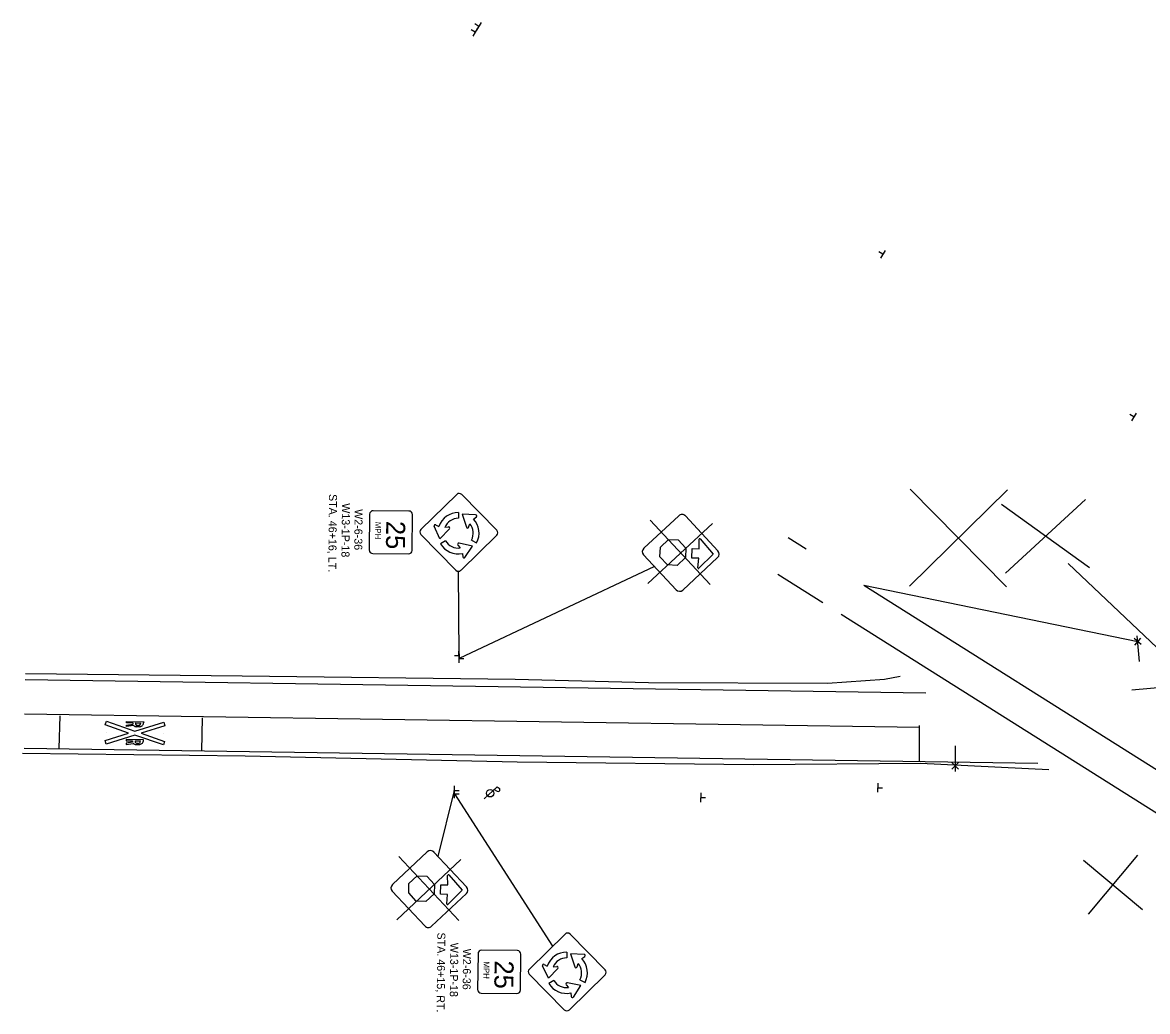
# Model space of a CAD drawing. Extents: x 138941 to 142028, y 334852 to 336890.
# Drawn here: x 140679.2 to 141072.8, y 335387.4 to 335733.5 of the extents above; entities that cross this region are included whole.
import ezdxf

# ---------------------------------------------------------------- set-up
doc = ezdxf.new("R2010")
doc.units = 0
for name, color, linetype in [('_CIVIL_CONSTRUCTION', 7, 'Continuous'), ('PM_P_Channelizing_Line', 7, 'Continuous'), ('PM_P_CL_Pass_Proh_Rt', 7, 'Continuous'), ('PM_P_Edge_Line', 7, 'Continuous'), ('PM_P_Lane_Line', 7, 'Continuous'), ('PM_P_Stop_Line', 7, 'Continuous'), ('PM_P_Transverse_Line', 7, 'Continuous'), ('PM_P_Yield_Line', 7, 'Continuous'), ('SG_P_Mast_Arm', 7, 'Continuous'), ('SH_Named_Boundary', 7, 'Continuous'), ('SN_P_Signs', 7, 'Continuous'), ('SN_P_Text', 7, 'Continuous'), ('SN_X_Public', 7, 'Continuous')]:
    doc.layers.add(name, color=color, linetype=linetype)

msp = doc.modelspace()

# ---------------------------------------------------------------- linework, layer by layer
at = {"layer": '_CIVIL_CONSTRUCTION'}
msp.add_line((141067.32, 335499.91), (141179.36, 335509.95), dxfattribs=at)
at = {"layer": 'PM_P_Channelizing_Line'}
for p, q in [((140800.64, 335561.4), (140800.52, 335548.9)), ((140814.4, 335562.52), (140801.9, 335562.64)), ((140815.52, 335548.76), (140815.64, 335561.26)), ((140831.74, 335562), (140831.73, 335559.98)), ((140837.73, 335561.21), (140832.96, 335561.38)), ((140832.96, 335561.38), (140834.52, 335556.84)), ((140836.93, 335559.72), (140837.98, 335560.47)), ((140836.93, 335559.72), (140836.93, 335559.72)), ((140825.25, 335552.85), (140823.19, 335557.17)), ((140823.74, 335557.71), (140824.88, 335557.14)), ((140828.56, 335556.32), (140825.25, 335552.85)), ((140826.93, 335556.82), (140828.19, 335557.02)), ((140835.29, 335556.84), (140835.71, 335558.06)), ((140827.15, 335552.09), (140825.42, 335551.05)), ((140836.3, 335552.34), (140838.08, 335551.39)), ((140801.76, 335547.64), (140814.26, 335547.52)), ((140831.53, 335550.61), (140832.36, 335549.63)), ((140836.61, 335550.26), (140831.93, 335551.28)), ((140833.14, 335547.72), (140833.25, 335546.43)), ((140834, 335546.26), (140836.61, 335550.26)), ((140831.96, 335510.26), (140831.87, 335513.46)), ((140831.91, 335511.86), (140830.31, 335511.81)), ((140830.28, 335462), (140830.37, 335465.2)), ((140830.33, 335463.6), (140831.93, 335463.55)), ((140838.56, 335407.59), (140838.44, 335395.09)), ((140852.32, 335408.7), (140839.82, 335408.82)), ((140853.44, 335394.94), (140853.56, 335407.44)), ((140869.66, 335408.19), (140869.65, 335406.17)), ((140875.65, 335407.39), (140870.88, 335407.57)), ((140870.88, 335407.57), (140872.44, 335403.03)), ((140874.85, 335405.91), (140875.9, 335406.66)), ((140874.85, 335405.91), (140874.85, 335405.91)), ((140863.17, 335399.03), (140861.11, 335403.35)), ((140861.66, 335403.9), (140862.8, 335403.32)), ((140866.48, 335402.51), (140863.17, 335399.03)), ((140864.85, 335403), (140866.11, 335403.2)), ((140873.21, 335403.03), (140873.63, 335404.24)), ((140865.07, 335398.27), (140863.34, 335397.24)), ((140874.22, 335398.52), (140876, 335397.57)), ((140869.45, 335396.79), (140870.28, 335395.82)), ((140874.53, 335396.45), (140869.85, 335397.46)), ((140871.06, 335393.91), (140871.17, 335392.62)), ((140871.92, 335392.45), (140874.53, 335396.45)), ((140839.68, 335393.82), (140852.17, 335393.71))]:
    msp.add_line(p, q, dxfattribs=at)
for points in [[(140818.6, 335556.07), (140831.1, 335568.33)], [(140832.86, 335568.31), (140845.12, 335555.82)], [(140830.84, 335541.81), (140818.59, 335554.31)], [(140845.1, 335554.05), (140832.61, 335541.8)], [(140856.52, 335402.26), (140869.01, 335414.52)], [(140870.78, 335414.5), (140883.04, 335402.01)], [(140868.76, 335388), (140856.51, 335400.49)], [(140883.02, 335400.24), (140870.53, 335387.98)]]:
    msp.add_lwpolyline(points, dxfattribs=at)
for centre, radius, start, end in [((140831.97, 335567.44), 1.25, 44.4538, 134.4538), ((140801.89, 335561.39), 1.25, 89.4538, 179.4538), ((140814.39, 335561.27), 1.25, 359.4538, 89.4538), ((140831.72, 335554.78), 7.23, 89.7764, 160.9461), ((140831.72, 335554.78), 5.2, 89.9019, 156.9781), ((140831.69, 335554.75), 7.23, 332.2732, 43.4754), ((140837.72, 335560.79), 0.413, 302.6603, 87.9716), ((140819.48, 335555.18), 1.25, 134.4538, 224.4538), ((140823.57, 335557.34), 0.413, 60.131, 205.4423), ((140828.26, 335556.61), 0.413, 316.4068, 99.0354), ((140834.91, 335556.97), 0.413, 198.9361, 341.5647), ((140831.69, 335554.75), 5.2, 332.4007, 39.5074), ((140844.23, 335554.95), 1.25, 314.4538, 44.4538), ((140831.6, 335554.78), 5.2, 211.1924, 278.2972), ((140801.77, 335548.89), 1.25, 179.4538, 269.4538), ((140814.27, 335548.77), 1.25, 269.4538, 359.4538), ((140831.61, 335554.78), 7.23, 211.0956, 282.2652), ((140831.84, 335550.88), 0.413, 77.7259, 220.3545), ((140833.65, 335546.49), 0.413, 181.4501, 326.7613), ((140831.73, 335542.69), 1.25, 224.4538, 314.4538), ((140869.89, 335413.62), 1.25, 44.4538, 134.4538), ((140839.81, 335407.57), 1.25, 89.4538, 179.4538), ((140852.31, 335407.46), 1.25, 359.4538, 89.4538), ((140869.64, 335400.96), 7.23, 89.7764, 160.9461), ((140869.64, 335400.97), 5.2, 89.9019, 156.9781), ((140869.61, 335400.94), 7.23, 332.2732, 43.4754), ((140875.64, 335406.98), 0.413, 302.6603, 87.9716), ((140857.4, 335401.37), 1.25, 134.4538, 224.4538), ((140861.49, 335403.53), 0.413, 60.131, 205.4423), ((140866.18, 335402.79), 0.413, 316.4068, 99.0354), ((140872.83, 335403.16), 0.413, 198.9361, 341.5647), ((140869.61, 335400.93), 5.2, 332.4007, 39.5074), ((140882.15, 335401.13), 1.25, 314.4538, 44.4538), ((140869.52, 335400.97), 5.2, 211.1924, 278.2972), ((140839.69, 335395.08), 1.25, 179.4538, 269.4538), ((140852.19, 335394.96), 1.25, 269.4538, 359.4538), ((140869.53, 335400.97), 7.23, 211.0956, 282.2652), ((140869.76, 335397.06), 0.413, 77.7259, 220.3545), ((140871.57, 335392.68), 0.413, 181.4501, 326.7613), ((140869.65, 335388.88), 1.25, 224.4538, 314.4538)]:
    msp.add_arc(centre, radius, start, end, dxfattribs=at)
at = {"layer": 'PM_P_CL_Pass_Proh_Rt'}
for p, q in [((140838.84, 335732.1), (140837.48, 335732.95)), ((140839.69, 335733.46), (140837.99, 335730.74)), ((140837.55, 335730.06), (140836.19, 335730.91)), ((140838.4, 335731.42), (140836.7, 335728.7)), ((140981.04, 335653.73), (140979.34, 335651.01)), ((140980.19, 335652.37), (140978.83, 335653.22)), ((141068.04, 335595.46), (141066.68, 335596.31)), ((141068.88, 335596.82), (141067.19, 335594.11)), ((140989.51, 335536.22), (141023.78, 335569.95)), ((141023.51, 335535.95), (140989.78, 335570.22)), ((141052.57, 335542.6), (141021.68, 335564.79)), ((141023.12, 335540.83), (141051.13, 335566.56)), ((140919.79, 335536.82), (140898.82, 335559.36)), ((140920.56, 335558.18), (140898.02, 335537.21)), ((140902.36, 335549.85), (140905.22, 335552.57)), ((140905.22, 335552.57), (140908.58, 335552.44)), ((140908.58, 335552.44), (140911.24, 335549.53)), ((140915.97, 335549.32), (140915.89, 335552.65)), ((140916.25, 335552.79), (140920.9, 335547.47)), ((140902.24, 335546.55), (140902.36, 335549.85)), ((140911.24, 335549.53), (140911.12, 335546.23)), ((140913.35, 335546.08), (140913.47, 335549.41)), ((140913.47, 335549.41), (140915.97, 335549.32)), ((140920.9, 335547.47), (140915.88, 335542.5)), ((140904.9, 335543.64), (140902.24, 335546.55)), ((140908.25, 335543.52), (140904.9, 335543.64)), ((140911.12, 335546.23), (140908.25, 335543.52)), ((140915.84, 335545.99), (140913.35, 335546.08)), ((140915.53, 335542.67), (140915.84, 335545.99)), ((140831.92, 335509.37), (140832.04, 335512.57)), ((140831.98, 335510.97), (140833.58, 335510.91)), ((140830.27, 335463.18), (140830.38, 335466.38)), ((140830.33, 335464.78), (140831.92, 335464.73)), ((140978.44, 335464.12), (140978.55, 335467.32)), ((140978.5, 335465.72), (140980.1, 335465.66)), ((140916.53, 335460.71), (140916.64, 335463.91)), ((140916.58, 335462.31), (140918.18, 335462.26)), ((140831.89, 335419.22), (140810.85, 335441.68)), ((141069.33, 335442.06), (141052.1, 335421.44)), ((140832.59, 335440.58), (140810.12, 335419.53)), ((141050.4, 335440.37), (141071.02, 335423.14)), ((140814.41, 335432.19), (140817.27, 335434.91)), ((140817.27, 335434.91), (140820.62, 335434.8)), ((140820.62, 335434.8), (140823.3, 335431.9)), ((140828.02, 335431.7), (140827.94, 335435.04)), ((140828.3, 335435.18), (140832.97, 335429.87)), ((140814.31, 335428.89), (140814.41, 335432.19)), ((140823.3, 335431.9), (140823.19, 335428.6)), ((140825.42, 335428.45), (140825.53, 335431.78)), ((140825.53, 335431.78), (140828.02, 335431.7)), ((140832.97, 335429.87), (140827.96, 335424.88)), ((140816.97, 335425.99), (140814.31, 335428.89)), ((140820.33, 335425.88), (140816.97, 335425.99)), ((140823.19, 335428.6), (140820.33, 335425.88)), ((140827.92, 335428.37), (140825.42, 335428.45)), ((140827.61, 335425.05), (140827.92, 335428.37))]:
    msp.add_line(p, q, dxfattribs=at)
for points in [[(140896.58, 335549.53), (140908.79, 335560.88)], [(140911.14, 335560.8), (140922.49, 335548.59)], [(140907.85, 335534.97), (140896.5, 335547.17)], [(140922.41, 335546.24), (140910.21, 335534.89)], [(140808.64, 335431.85), (140820.81, 335443.24)], [(140823.16, 335443.16), (140834.56, 335431)], [(140819.96, 335417.33), (140808.57, 335429.49)], [(140834.48, 335428.65), (140822.32, 335417.25)]]:
    msp.add_lwpolyline(points, dxfattribs=at)
for centre, radius, start, end in [((140909.92, 335559.66), 1.67, 42.931, 132.931), ((140916.1, 335552.65), 0.208, 41.138, 181.3218), ((140897.72, 335548.31), 1.67, 132.931, 222.931), ((140921.27, 335547.46), 1.67, 312.931, 42.931), ((140915.74, 335542.65), 0.208, 174.5402, 314.724), ((140909.07, 335536.11), 1.67, 222.931, 312.931), ((140821.95, 335442.03), 1.67, 43.1272, 133.1272), ((140828.15, 335435.04), 0.208, 41.3342, 181.518), ((140809.78, 335430.63), 1.67, 133.1272, 223.1272), ((140833.34, 335429.86), 1.67, 313.1272, 43.1272), ((140827.82, 335425.03), 0.208, 174.7364, 314.9202), ((140821.18, 335418.47), 1.67, 223.1272, 313.1272)]:
    msp.add_arc(centre, radius, start, end, dxfattribs=at)
at = {"layer": 'PM_P_Edge_Line'}
for p, q in [((140680.06, 335503.57), (140995.27, 335498.92)), ((140679.71, 335479.57), (141034.44, 335474.34))]:
    msp.add_line(p, q, dxfattribs=at)
at = {"layer": 'PM_P_Lane_Line'}
for p, q in [((141045.04, 335544.15), (141076.22, 335514.66)), ((140900.26, 335543.13), (140831.98, 335510.97)), ((140973.59, 335536.53), (141069.42, 335516.86)), ((140824.61, 335441.62), (140830.33, 335464.78))]:
    msp.add_line(p, q, dxfattribs=at)
at = {"layer": 'PM_P_Stop_Line'}
msp.add_line((140679.89, 335491.57), (140993.03, 335486.95), dxfattribs=at)
at = {"layer": 'PM_P_Transverse_Line'}
for points in [[(140986.28, 335504.57), (140980.81, 335503.53), (140960.8, 335502.22), (140898.17, 335502.38), (140851.56, 335503.61), (140756.03, 335504.69), (140680.2, 335505.55)], [(141038.28, 335471.93), (140993.41, 335474.19), (140935.01, 335473.75), (140852.25, 335474.69), (140757.11, 335476.74), (140679.17, 335477.72)]]:
    msp.add_lwpolyline(points, dxfattribs=at)
at = {"layer": 'PM_P_Yield_Line'}
for p, q in [((140831.91, 335511.86), (140831.73, 335541.44)), ((140830.33, 335463.6), (140864.65, 335410.23))]:
    msp.add_line(p, q, dxfattribs=at)
at = {"layer": 'SG_P_Mast_Arm'}
for p, q in [((140947.06, 335553.29), (140953.4, 335549.29)), ((140943.42, 335540.48), (140959.23, 335530.51)), ((140973.6, 335536.55), (141139.62, 335431.84)), ((140965.61, 335526.49), (141136.18, 335418.91))]:
    msp.add_line(p, q, dxfattribs=at)
at = {"layer": 'SH_Named_Boundary'}
for p, q in [((141070.64, 335515.83), (141068.2, 335517.9)), ((141068.38, 335515.64), (141070.45, 335518.08)), ((141069.98, 335509.89), (141069.26, 335518.86)), ((141005.53, 335480.37), (141005.53, 335471.37)), ((141004.4, 335474.5), (141006.66, 335472.24)), ((141006.66, 335474.5), (141004.4, 335472.24))]:
    msp.add_line(p, q, dxfattribs=at)
at = {"layer": 'SN_P_Signs'}
for p, q in [((140708.14, 335487.7), (140708.58, 335488.96)), ((140708.58, 335488.96), (140718.53, 335485.48)), ((140715.57, 335488.42), (140715.58, 335488.86)), ((140717.73, 335488.39), (140715.57, 335488.42)), ((140715.58, 335488.86), (140721.58, 335488.77)), ((140718.53, 335485.48), (140728.57, 335488.66)), ((140718.66, 335488.37), (140720.57, 335488.34)), ((140721.58, 335488.77), (140721.57, 335488.36)), ((140728.57, 335488.66), (140728.98, 335487.39)), ((140708.06, 335482.23), (140716.3, 335484.84)), ((140716.3, 335484.84), (140708.14, 335487.7)), ((140708.52, 335484.96), (140708.52, 335484.96)), ((140715.55, 335487.11), (140715.56, 335487.55)), ((140718.52, 335484.81), (140718.52, 335484.81)), ((140720.05, 335487.04), (140718.99, 335487.06)), ((140719.79, 335487.48), (140719.43, 335487.49)), ((140728.98, 335487.39), (140720.73, 335484.78)), ((140720.73, 335484.78), (140728.9, 335481.92)), ((140728.52, 335484.66), (140728.52, 335484.66)), ((140708.46, 335480.96), (140708.06, 335482.23)), ((140718.51, 335484.15), (140708.46, 335480.96)), ((140715.46, 335481.3), (140715.46, 335480.86)), ((140721.48, 335482.52), (140715.48, 335482.61)), ((140715.48, 335482.61), (140715.48, 335482.17)), ((140715.48, 335482.17), (140717.63, 335482.14)), ((140728.46, 335480.66), (140718.51, 335484.15)), ((140718.57, 335482.12), (140720.48, 335482.09)), ((140718.9, 335480.81), (140719.96, 335480.79)), ((140719.69, 335481.23), (140719.33, 335481.24)), ((140721.48, 335482.11), (140721.48, 335482.52)), ((140728.9, 335481.92), (140728.46, 335480.66))]:
    msp.add_line(p, q, dxfattribs=at)
for points in [[(140718, 335487.49), (140715.55, 335487.11)], [(140715.56, 335487.55), (140717.79, 335487.9)], [(140717.7, 335481.65), (140715.46, 335481.3)], [(140715.46, 335480.86), (140717.91, 335481.24)]]:
    msp.add_lwpolyline(points, dxfattribs=at)
for centre, major_axis, start_param, end_param in [((140718.55, 335488.52), (-0.02, -1.51), 4.809299, 5.146927), ((140719.13, 335488.43), (-0.013, -0.855), 4.785189, 5.869603), ((140720.11, 335488.41), (-0.013, -0.855), 0.413582, 1.497996), ((140720.66, 335489.07), (-0.03, -1.81), 0.424821, 1.179094), ((140719.03, 335491.01), (-0.06, -3.95), 5.818046, 6.291689), ((140719.44, 335489.99), (-0.04, -2.5), 5.929654, 6.299326), ((140719.84, 335489.98), (-0.04, -2.5), 6.267044, 6.636716), ((140719.96, 335493.01), (-0.09, -5.97), 0.055567, 0.365659), ((140718.46, 335482.27), (-0.02, -1.51), 4.809299, 5.146927), ((140718.94, 335484.76), (-0.06, -3.95), 5.818046, 6.291689), ((140719.04, 335482.18), (-0.013, -0.855), 4.785189, 5.869603), ((140719.35, 335483.74), (-0.04, -2.5), 5.929654, 6.299326), ((140719.75, 335483.73), (-0.04, -2.5), 6.267044, 6.636716), ((140719.86, 335486.76), (-0.09, -5.97), 0.055567, 0.365659), ((140720.02, 335482.16), (-0.013, -0.855), 0.413582, 1.497996), ((140720.57, 335482.82), (-0.03, -1.81), 0.424821, 1.179094)]:
    msp.add_ellipse(centre, major_axis=major_axis, ratio=0.548571, start_param=start_param, end_param=end_param, dxfattribs=at)
at = {"layer": 'SN_P_Text'}
for p, q in [((140845.21, 335466.04), (140840.7, 335461.78)), ((140844.25, 335465.14), (140845.27, 335464.51)), ((140845.21, 335466.04), (140845.94, 335465.6))]:
    msp.add_line(p, q, dxfattribs=at)
msp.add_circle((140842.81, 335463.77), 1.3, dxfattribs=at)
msp.add_arc((140845.61, 335465.05), 0.638, 237.2268, 59.4734, dxfattribs=at)
at = {"layer": 'SN_X_Public'}
for p, q in [((140692.06, 335479.39), (140692.3, 335490.89)), ((140741.89, 335478.65), (140742.13, 335490.22)), ((140993.03, 335474.95), (140993.03, 335487.45))]:
    msp.add_line(p, q, dxfattribs=at)

# ---------------------------------------------------------------- texts
at = {"layer": 'PM_P_Channelizing_Line'}
for s, height, p in [('MPH', 2.043, (140802.6, 335558.74)), ('25', 6.667, (140806.45, 335559.1)), ('MPH', 2.043, (140840.52, 335404.93)), ('25', 6.667, (140844.37, 335405.29))]:
    msp.add_text(s, height=height, rotation=269.4538, dxfattribs=at).set_placement(p)
at = {"layer": 'PM_P_Yield_Line'}
for s, p in [('STA. 46+16, LT.', (140786.43, 335568.49)), ('W13-1P-18', (140790.96, 335565.27)), ('W2-6-36', (140795.4, 335563.2)), ('STA. 46+15, RT.', (140824.35, 335415.06)), ('W13-1P-18', (140828.88, 335411.45)), ('W2-6-36', (140833.32, 335409.39))]:
    msp.add_text(s, height=2.8, rotation=269.4538, dxfattribs=at).set_placement(p)

doc.saveas('drawing.dxf')
